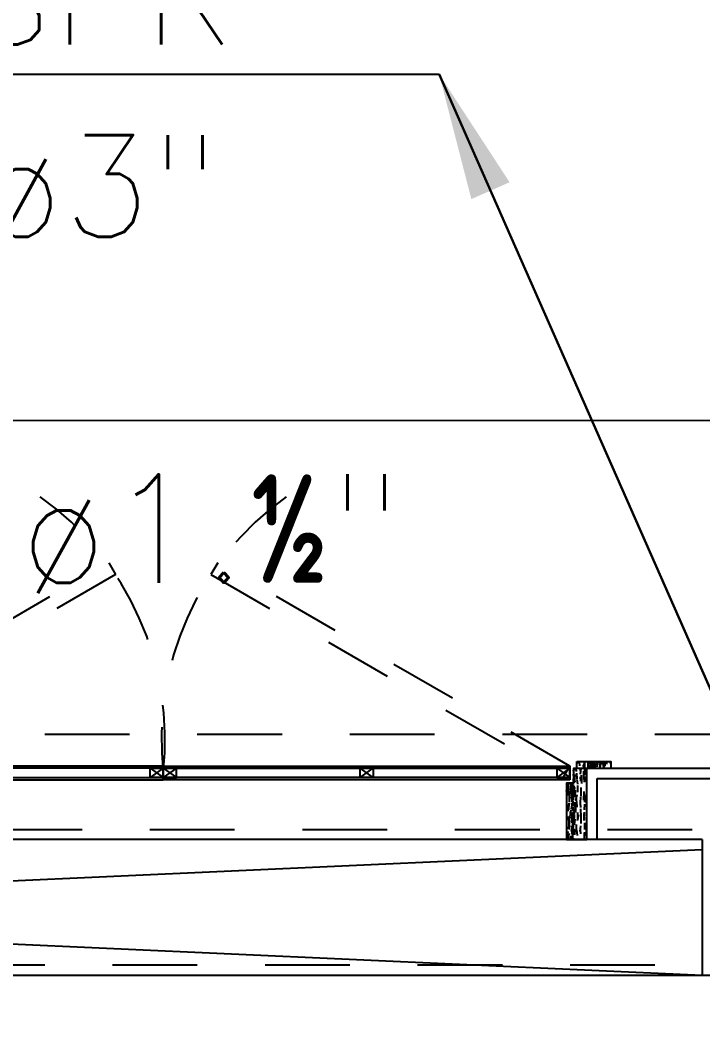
# Model space of a CAD drawing. Header units: millimetres. Extents: x 188.6 to 263.2, y 40.1 to 120.1.
# Drawn here: x 226.852 to 227.859, y 69.031 to 70.523 of the extents above; entities that cross this region are included whole.
import ezdxf
from ezdxf.enums import TextEntityAlignment as Align

# ---------------------------------------------------------------- set-up
doc = ezdxf.new("R2010")
doc.units = ezdxf.units.MM
doc.linetypes.add('HIDDEN2', pattern=[0.1875, 0.125, -0.0625])
doc.linetypes.add('XREF-TIPO$0$HIDDEN', pattern=[0.375, 0.25, -0.125])
for name, color, linetype in [('ARQ', 8, 'Continuous'), ('ESTR-VIGAS', 11, 'HIDDEN2'), ('ESTRUTURA', 7, 'Continuous'), ('SPK-COL', 7, 'Continuous'), ('SPK-TEXTO', 7, 'Continuous'), ('SPK-TUBO-TETO', 12, 'Continuous')]:
    doc.layers.add(name, color=color, linetype=linetype)
doc.styles.add('60-100', font='romans.shx', dxfattribs={"height": 0.16})
doc.styles.add('60-75', font='romans.shx', dxfattribs={"height": 0.12})
doc.styles.add('ROMANS', font='ROMANS.SHX', dxfattribs={"height": 0.15})
doc.dimstyles.new('IND75', dxfattribs={"dimtxt": 0.15, "dimasz": 0.1875, "dimexe": 0.15, "dimexo": 0, "dimgap": 0.1, "dimtad": 1, "dimzin": 10, "dimdsep": 46, "dimtxsty": '60-75', "dimcen": 0, "dimclrd": 256, "dimclre": 1, "dimclrt": 256, "dimadec": 0, "dimazin": 0, "dimtfac": 1, "dimtix": 1, "dimtmove": 2, "dimatfit": 3, "dimfxl": 0.15, "dimtolj": 1, "dimtzin": 6, "dimarcsym": 0})
doc.dimstyles.new('SETAS75', dxfattribs={"dimtxt": 0.16, "dimasz": 0.15, "dimexe": 0.15, "dimexo": 0, "dimgap": 0.1, "dimtad": 1, "dimzin": 10, "dimdsep": 46, "dimtxsty": '60-100', "dimblk1": 'OPEN', "dimblk2": 'OPEN', "dimsah": 1, "dimcen": 0, "dimclrd": 244, "dimclre": 244, "dimclrt": 7, "dimadec": 0, "dimazin": 0, "dimtfac": 1, "dimtix": 1, "dimtmove": 2, "dimatfit": 3, "dimldrblk": 'OPEN', "dimfxl": 0.15, "dimtolj": 1, "dimtzin": 6, "dimarcsym": 0})
pattern_1 = [(79.69520000000003, (222.3527079543999, 69.43203600000083), (0.0399997950214397, 0.2400000384339161), [0.00447212, -0.4427414399999975]), (90, (222.3535079543215, 69.436435999977), (-0.04, 0.04), [0.0044, -0.0356]), (108.4348999999999, (222.3535079543215, 69.44083599995315), (-0.0399999361289083, 0.0800000173837185), [0.00379472, -0.1226963599999994]), (262.875, (222.3523079543809, 69.4444360012883), (0.0399999312757586, 0.2800000151938114), [0.00322492, -0.3192654]), (264.8056, (222.3519079543619, 69.44123600113632), (0.0399998089879781, 0.4000000268017958), [0.00441816, -0.4373962800000001]), (284.0361999999999, (222.3515079543429, 69.43683600116015), (0.0399999222944498, -0.1200000218395896), [0.00494772, -0.15997648]), (99.46229999999994, (222.3527079543999, 69.43523600015281), (-0.0399999255680974, 0.2000000309478123), [0.00243312, -0.2408774]), (83.65980000000005, (222.3523079543809, 69.43763599980115), (-0.0400000631583878, -0.3199999761042569), [0.00362216, -0.35859324]), (275.7106, (222.3527079543999, 69.44123600113632), (0.0400000525866517, -0.3599999769398341), [0.00401996, -0.3979750799999974]), (258.6901000000001, (222.3531079543024, 69.43723600048065), (0.0399999052864643, 0.1600000300892381), [0.0020396, -0.2019211599999987]), (84.8056, (222.3531079543024, 69.42843600052832), (-0.0399998089879779, -0.4000000268017958), [0.00441816, -0.43739628]), (78.69009999999997, (222.3535079543215, 69.4328360005045), (-0.0399999052864644, -0.160000030089238), [0.0040792, -0.19988156]), (90, (222.3543079543595, 69.43683600116015), (-0.04, 0.04), [0.0048, -0.0352]), (110.5559999999999, (222.3543079543595, 69.44163600045681), (-0.0799998398568635, 0.2000000737816969), [0.0034176, -0.3383425599999999]), (93.81409999999993, (222.3531079543024, 69.4448360006088), (-0.0400002449589481, 0.5599999736578523), [0.00601332, -0.59531852]), (84.8056, (222.3527079543999, 69.45083599972965), (-0.0399998089879779, -0.4000000268017958), [0.00441816, -0.43739628]), (90, (222.3531079543024, 69.45523599970579), (-0.04, 0.04), [0.0044, -0.0356]), (95.19439999999994, (222.3531079543024, 69.41963600057602), (-0.039999808987978, 0.4000000268017958), [0.00441816, -0.4373962800000001]), (84.8056, (222.3527079543999, 69.42403600055218), (-0.0399998089879779, -0.4000000268017958), [0.00441816, -0.43739628]), (90, (222.3523079543809, 69.41963600057602), (-0.04, 0.04), [0.0024, -0.0376]), (95.19439999999994, (222.3523079543809, 69.42203600022435), (-0.039999808987978, 0.4000000268017958), [0.00441816, -0.4373962800000001]), (90, (222.3519079543619, 69.42643600020051), (-0.04, 0.04), [0.004, -0.036]), (100.3048, (222.3519079543619, 69.43043600085615), (0.0399997950214397, -0.2400000384339161), [0.00447212, -0.44274144]), (95.19439999999994, (222.3511079543239, 69.43483600083232), (-0.039999808987978, 0.4000000268017958), [0.00441816, -0.4373962800000001]), (84.8056, (222.350707954305, 69.43923600080846), (-0.0399998089879779, -0.4000000268017958), [0.00441816, -0.43739628]), (84.8056, (222.3511079543239, 69.44363600078465), (-0.0399998089879779, -0.4000000268017958), [0.00441816, -0.43739628]), (81.86989999999993, (222.3515079543429, 69.4480360007608), (-0.03999997423262201, -0.2399999910584448), [0.00565684, -0.2771858399999974]), (90, (222.3523079543809, 69.45363600056112), (-0.04, 0.04), [0.006, -0.034]), (77.47120000000002, (222.3763079543566, 69.45203600141646), (0.0399999841217957, 0.2000000128163639), [0.0036878, -0.36509396]), (84.28939999999999, (222.3771079543947, 69.45563600088894), (-0.0400000525866517, -0.3599999769398341), [0.00401996, -0.3979750800000001]), (98.13009999999994, (222.3763079543566, 69.45203600141646), (-0.0399999742326217, 0.2399999910584448), [0.00282844, -0.2800142800000001]), (99.46229999999994, (222.3759079543377, 69.45483600038528), (-0.0399999255680974, 0.2000000309478123), [0.0048662, -0.23844428]), (90, (222.3751079542997, 69.41963600057602), (-0.04, 0.04), [0.0048, -0.0352]), (80.5377, (222.3751079542997, 69.42443599987267), (-0.0399999255680975, -0.2000000309478122), [0.00243312, -0.2408774]), (291.8014, (222.3755079543186, 69.42683600138366), (-0.039999996420026, 0.1200000109204308), [0.00215408, -0.21325252]), (282.9946000000001, (222.3763079543566, 69.42483600105584), (-0.0799999031031338, 0.3600000307099759), [0.00533668, -0.5283298799999999]), (82.87500000000001, (222.3763079543566, 69.4564360013926), (-0.0399999312757587, -0.2800000151938114), [0.00322492, -0.3192654]), (97.12499999999991, (222.3763079543566, 69.4564360013926), (-0.0399999312757586, 0.2800000151938114), [0.00322492, -0.3192654]), (90, (222.3759079543377, 69.41963600057602), (-0.04, 0.04), [0.0032, -0.0368]), (284.0361999999999, (222.3759079543377, 69.42283600072801), (0.0399999222944498, -0.1200000218395896), [0.00329848, -0.16162576]), (86.63350000000004, (222.3747079543971, 69.42843600052832), (-0.0400004385341794, -0.6399999728787479), [0.00681176, -0.6743637199999947]), (87.70940000000003, (222.3751079542997, 69.43523600015281), (-0.0399998301250331, -0.9600000051670294), [0.010008, -0.9907916800000002]), (93.17979999999955, (222.3755079543186, 69.44523599992931), (-0.0399996416930524, 0.6800000201079799), [0.00721112, -0.7138991599999971]), (99.46229999999994, (222.3751079542997, 69.45243600073695), (-0.0399999255680974, 0.2000000309478123), [0.00729932, -0.2360112]), (100.3048, (222.3787079543542, 69.41963600057602), (0.0399997950214397, -0.2400000384339161), [0.00447212, -0.44274144]), (105.9454, (222.3779079543162, 69.42403600055218), (0.0399999955718552, -0.1600000050660861), [0.00582408, -0.28538032]), (90, (222.3763079543566, 69.4296360003525), (-0.04, 0.04), [0.0052, -0.0348]), (81.86989999999993, (222.3763079543566, 69.43483600083232), (-0.03999997423262201, -0.2399999910584448), [0.00565684, -0.2771858399999974]), (93.57629999999935, (222.3771079543947, 69.44043600063264), (-0.0399996286932699, 0.600000026173364), [0.00641248, -0.6348362799999994]), (81.25380000000001, (222.3767079543756, 69.44683600093663), (0.0400001678823012, 0.279999973454254), [0.00526116, -0.5208566799999949]), (75.96380000000005, (222.3775079542972, 69.45203600141646), (-0.0399999222944498, -0.1200000218395896), [0.00494772, -0.15997648]), (90, (222.3787079543542, 69.45683600071311), (-0.04, 0.04), [0.0028, -0.0372]), (264.8056, (222.3747079543971, 69.42843600052832), (0.0399998089879781, 0.4000000268017958), [0.00883628, -0.4329781600000002]), (85.23639999999993, (222.3723079543995, 69.41963600057602), (-0.0399996613064505, -0.4400000378527836), [0.00963328, -0.4720305200000002]), (90, (222.373107954321, 69.429236001032), (-0.04, 0.04), [0.0092, -0.0308]), (94.08559999999996, (222.373107954321, 69.43843600030482), (-0.0399998452941669, 0.5200000059605934), [0.0112285199999999, -0.5501981999999951]), (90, (222.3723079543995, 69.44963599990547), (-0.04, 0.04), [0.01, -0.03]), (97.12499999999991, (222.3807079543329, 69.41963600057602), (-0.0399999312757586, 0.2800000151938114), [0.00967472, -0.3128156]), (96.34019999999997, (222.3795079543922, 69.429236001032), (-0.0400000631583877, 0.3199999761042569), [0.00724432, -0.3549710800000001]), (87.51039999999998, (222.3787079543542, 69.436435999977), (-0.0400007146107917, -0.8799999791882172), [0.00920868, -0.91166048]), (83.48020000000005, (222.3791079543732, 69.44563600111246), (-0.1199999810097492, -1.039999991634944), [0.01409112, -1.395022079999999]), (93.01279999999981, (222.3547079543784, 69.41963600057602), (-0.0400001641951632, 0.7200000004678956), [0.00761052, -0.7534413999999995]), (81.86989999999993, (222.3543079543595, 69.42723600070417), (-0.03999997423262201, -0.2399999910584448), [0.0084852799999999, -0.2743574399999974]), (87.61409999999995, (222.3555079543, 69.43563600133598), (-0.0399993108224176, -0.9200000209549773), [0.0096083199999999, -0.9512246399999948]), (100.6197, (222.355907954319, 69.44523599992931), (0.0800003233247349, -0.4399999361847267), [0.00651152, -0.64464128]), (90, (222.3547079543784, 69.4516360002333), (-0.04, 0.04), [0.008, -0.032]), (86.82020000000004, (222.3499079543833, 69.41963600057602), (-0.0399996416930523, -0.6800000201079799), [0.00721112, -0.7138991599999948]), (96.00899999999996, (222.3503079544023, 69.42683600138366), (0.0399999726992737, -0.3999999900362416), [0.007642, -0.75655692]), (96.7098, (222.3495079543643, 69.43443599964917), (0.0399997552497613, -0.3600000399100522), [0.00684688, -0.6778428000000001]), (84.28939999999999, (222.3487079543263, 69.44123600113632), (-0.0400000525866517, -0.3599999769398341), [0.00803992, -0.39395512]), (77.90519999999998, (222.3495079543643, 69.44923600058496), (-0.0800002693395147, -0.359999944064556), [0.00572712, -0.56698572]), (99.46229999999994, (222.350707954305, 69.45483600038528), (-0.0399999255680974, 0.2000000309478123), [0.0048662, -0.23844428]), (93.81409999999993, (222.357507954395, 69.41963600057602), (-0.0400002449589481, 0.5599999736578523), [0.00601332, -0.59531852]), (77.19570000000002, (222.357107954376, 69.42563599969685), (-0.1200002955069241, -0.519999913875351), [0.0090244, -0.89341672]), (90, (222.3591079543546, 69.43443599964917), (-0.04, 0.04), [0.01, -0.03]), (95.44029999999985, (222.3591079543546, 69.4444360012883), (0.0399997348496507, -0.4400000124883264), [0.008438, -0.8353629199999995]), (96.7098, (222.3583079543166, 69.45283600005746), (0.0399997552497613, -0.3600000399100522), [0.00684688, -0.6778428000000001]), (90, (222.3471079543667, 69.41963600057602), (-0.04, 0.04), [0.0068, -0.0332]), (98.13009999999994, (222.3471079543667, 69.42643600020051), (-0.0399999742326217, 0.2399999910584448), [0.01131372, -0.2715289999999999]), (87.61409999999995, (222.3455079544071, 69.43763599980115), (-0.0399993108224176, -0.9200000209549773), [0.0096083199999999, -0.9512246399999948]), (84.47250000000003, (222.3459079543097, 69.44723600025713), (0.0799994151865981, 0.840000068775989), [0.01245792, -1.233335]), (96.8428, (222.3835079543494, 69.41963600057602), (0.0800003199169901, -0.6799999746191422), [0.0100717599999999, -0.9971025199999948]), (90, (222.3823079542924, 69.4296360003525), (-0.04, 0.04), [0.0112, -0.0288]), (86.34780000000003, (222.3823079542924, 69.44083599995315), (-0.0799994919411372, -1.240000037688629), [0.0188382399999999, -1.864987639999989]), (90, (222.3695079543829, 69.41963600057602), (-0.04, 0.04), [0.0096, -0.0304]), (94.76359999999987, (222.3695079543829, 69.429236001032), (-0.0399996613064504, 0.4400000378527836), [0.0096332799999999, -0.4720305199999979]), (88.15239999999996, (222.368707954345, 69.43883600148797), (-0.0399997735908692, -1.200000018572352), [0.01240644, -1.22823856]), (87.2737, (222.369107954364, 69.45123600091279), (-0.0399998407090877, -0.8000000117989386), [0.00840952, -0.8325423200000001]), (84.8056, (222.3631079543117, 69.41963600057602), (-0.0399998089879779, -0.4000000268017958), [0.00883628, -0.4329781600000001]), (90, (222.3639079543497, 69.42843600052832), (-0.04, 0.04), [0.0128, -0.0272]), (91.90919999999942, (222.3639079543497, 69.44123600113632), (-0.0400009696431283, 1.15999996126315), [0.01200668, -1.188659799999997]), (93.57629999999935, (222.3635079543308, 69.45323600124061), (-0.0399996286932699, 0.600000026173364), [0.00641248, -0.6348362799999994])]
pattern_2 = [(79.69520000000003, (222.387707954316, 69.34192709896206), (0.0399997950214397, 0.2400000384339161), [0.00447212, -0.4427414399999975]), (90, (222.3885079542376, 69.34632709893822), (-0.04, 0.04), [0.0044, -0.0356]), (108.4348999999999, (222.3885079542376, 69.35072709891436), (-0.0399999361289083, 0.0800000173837185), [0.00379472, -0.1226963599999994]), (262.875, (222.387307954297, 69.35432710024952), (0.0399999312757586, 0.2800000151938114), [0.00322492, -0.3192654]), (264.8056, (222.386907954278, 69.35112710009753), (0.0399998089879781, 0.4000000268017958), [0.00441816, -0.4373962800000001]), (284.0361999999999, (222.3865079542591, 69.34672710012137), (0.0399999222944498, -0.1200000218395896), [0.00494772, -0.15997648]), (99.46229999999994, (222.387707954316, 69.34512709911405), (-0.0399999255680974, 0.2000000309478123), [0.00243312, -0.2408774]), (83.65980000000005, (222.387307954297, 69.34752709876238), (-0.0400000631583878, -0.3199999761042569), [0.00362216, -0.35859324]), (275.7106, (222.387707954316, 69.35112710009753), (0.0400000525866517, -0.3599999769398341), [0.00401996, -0.3979750799999975]), (258.6901000000001, (222.3881079542186, 69.34712709944188), (0.0399999052864643, 0.1600000300892381), [0.0020396, -0.2019211599999988]), (84.8056, (222.3881079542186, 69.33832709948956), (-0.0399998089879779, -0.4000000268017958), [0.00441816, -0.43739628]), (78.69009999999997, (222.3885079542376, 69.34272709946572), (-0.0399999052864644, -0.160000030089238), [0.0040792, -0.19988156]), (90, (222.3893079542756, 69.34672710012137), (-0.04, 0.04), [0.0048, -0.0352]), (110.5559999999999, (222.3893079542756, 69.35152709941804), (-0.0799998398568635, 0.2000000737816969), [0.0034176, -0.3383425599999999]), (93.81409999999993, (222.3881079542186, 69.35472709957004), (-0.0400002449589481, 0.5599999736578523), [0.00601332, -0.59531852]), (84.8056, (222.387707954316, 69.36072709869086), (-0.0399998089879779, -0.4000000268017958), [0.00441816, -0.43739628]), (90, (222.3881079542186, 69.36512709866702), (-0.04, 0.04), [0.0044, -0.0356]), (95.19439999999994, (222.3881079542186, 69.32952709953724), (-0.039999808987978, 0.4000000268017958), [0.00441816, -0.4373962800000001]), (84.8056, (222.387707954316, 69.3339270995134), (-0.0399998089879779, -0.4000000268017958), [0.00441816, -0.43739628]), (90, (222.387307954297, 69.32952709953724), (-0.04, 0.04), [0.0024, -0.0376]), (95.19439999999994, (222.387307954297, 69.33192709918558), (-0.039999808987978, 0.4000000268017958), [0.00441816, -0.4373962800000001]), (90, (222.386907954278, 69.33632709916174), (-0.04, 0.04), [0.004, -0.036]), (100.3048, (222.386907954278, 69.34032709981739), (0.0399997950214397, -0.2400000384339161), [0.00447212, -0.44274144]), (95.19439999999994, (222.38610795424, 69.34472709979354), (-0.039999808987978, 0.4000000268017958), [0.00441816, -0.4373962800000001]), (84.8056, (222.385707954221, 69.3491270997697), (-0.0399998089879779, -0.4000000268017958), [0.00441816, -0.43739628]), (84.8056, (222.38610795424, 69.35352709974586), (-0.0399998089879779, -0.4000000268017958), [0.00441816, -0.43739628]), (81.86989999999993, (222.3865079542591, 69.35792709972202), (-0.03999997423262201, -0.2399999910584448), [0.00565684, -0.2771858399999974]), (90, (222.387307954297, 69.36352709952236), (-0.04, 0.04), [0.006, -0.034]), (77.47120000000002, (222.4113079542728, 69.36192710037767), (0.0399999841217957, 0.2000000128163639), [0.0036878, -0.36509396]), (84.28939999999999, (222.4121079543108, 69.36552709985017), (-0.0400000525866517, -0.3599999769398341), [0.00401996, -0.3979750800000001]), (98.13009999999994, (222.4113079542728, 69.36192710037767), (-0.0399999742326217, 0.2399999910584448), [0.00282844, -0.2800142800000001]), (99.46229999999994, (222.4109079542539, 69.36472709934651), (-0.0399999255680974, 0.2000000309478123), [0.0048662, -0.23844428]), (90, (222.4101079542158, 69.32952709953724), (-0.04, 0.04), [0.0048, -0.0352]), (80.5377, (222.4101079542158, 69.3343270988339), (-0.0399999255680975, -0.2000000309478122), [0.00243312, -0.2408774]), (291.8014, (222.4105079542348, 69.33672710034489), (-0.039999996420026, 0.1200000109204308), [0.00215408, -0.21325252]), (282.9946000000001, (222.4113079542728, 69.33472710001706), (-0.0799999031031338, 0.3600000307099759), [0.00533668, -0.5283298799999999]), (82.87500000000001, (222.4113079542728, 69.36632710035383), (-0.0399999312757587, -0.2800000151938114), [0.00322492, -0.3192654]), (97.12499999999991, (222.4113079542728, 69.36632710035383), (-0.0399999312757586, 0.2800000151938114), [0.00322492, -0.3192654]), (90, (222.4109079542539, 69.32952709953724), (-0.04, 0.04), [0.0032, -0.0368]), (284.0361999999999, (222.4109079542539, 69.33272709968925), (0.0399999222944498, -0.1200000218395896), [0.00329848, -0.16162576]), (86.63350000000004, (222.4097079543132, 69.33832709948956), (-0.0400004385341794, -0.6399999728787479), [0.00681176, -0.6743637199999949]), (87.70940000000003, (222.4101079542158, 69.34512709911405), (-0.0399998301250331, -0.9600000051670294), [0.010008, -0.9907916800000002]), (93.17979999999955, (222.4105079542348, 69.35512709889053), (-0.0399996416930524, 0.6800000201079799), [0.00721112, -0.7138991599999974]), (99.46229999999994, (222.4101079542158, 69.36232709969818), (-0.0399999255680974, 0.2000000309478123), [0.00729932, -0.2360112]), (100.3048, (222.4137079542705, 69.32952709953724), (0.0399997950214397, -0.2400000384339161), [0.00447212, -0.44274144]), (105.9454, (222.4129079542324, 69.3339270995134), (0.0399999955718552, -0.1600000050660861), [0.00582408, -0.28538032]), (90, (222.4113079542728, 69.33952709931371), (-0.04, 0.04), [0.0052, -0.0348]), (81.86989999999993, (222.4113079542728, 69.34472709979354), (-0.03999997423262201, -0.2399999910584448), [0.00565684, -0.2771858399999974]), (93.57629999999935, (222.4121079543108, 69.35032709959385), (-0.0399996286932699, 0.600000026173364), [0.00641248, -0.6348362799999994]), (81.25380000000001, (222.4117079542919, 69.35672709989785), (0.0400001678823012, 0.279999973454254), [0.00526116, -0.5208566799999949]), (75.96380000000005, (222.4125079542134, 69.36192710037767), (-0.0399999222944498, -0.1200000218395896), [0.00494772, -0.15997648]), (90, (222.4137079542705, 69.36672709967434), (-0.04, 0.04), [0.0028, -0.0372]), (264.8056, (222.4097079543132, 69.33832709948956), (0.0399998089879781, 0.4000000268017958), [0.00883628, -0.4329781600000002]), (85.23639999999993, (222.4073079543157, 69.32952709953724), (-0.0399996613064505, -0.4400000378527836), [0.00963328, -0.4720305200000002]), (90, (222.4081079542373, 69.33912709999322), (-0.04, 0.04), [0.0092, -0.0308]), (94.08559999999996, (222.4081079542373, 69.34832709926604), (-0.0399998452941669, 0.5200000059605934), [0.0112285199999999, -0.5501981999999951]), (90, (222.4073079543157, 69.35952709886669), (-0.04, 0.04), [0.01, -0.03]), (97.12499999999991, (222.415707954249, 69.32952709953724), (-0.0399999312757586, 0.2800000151938114), [0.00967472, -0.3128156]), (96.34019999999997, (222.4145079543085, 69.33912709999322), (-0.0400000631583877, 0.3199999761042569), [0.00724432, -0.3549710800000001]), (87.51039999999998, (222.4137079542705, 69.34632709893822), (-0.0400007146107917, -0.8799999791882172), [0.00920868, -0.91166048]), (83.48020000000005, (222.4141079542894, 69.35552710007369), (-0.1199999810097492, -1.039999991634944), [0.01409112, -1.395022079999999]), (93.01279999999981, (222.3897079542946, 69.32952709953724), (-0.0400001641951632, 0.7200000004678956), [0.00761052, -0.7534413999999995]), (81.86989999999993, (222.3893079542756, 69.3371270996654), (-0.03999997423262201, -0.2399999910584448), [0.0084852799999999, -0.2743574399999974]), (87.61409999999995, (222.3905079542162, 69.3455271002972), (-0.0399993108224176, -0.9200000209549773), [0.0096083199999999, -0.9512246399999952]), (100.6197, (222.3909079542352, 69.35512709889053), (0.0800003233247349, -0.4399999361847267), [0.00651152, -0.64464128]), (90, (222.3897079542946, 69.3615270991945), (-0.04, 0.04), [0.008, -0.032]), (86.82020000000004, (222.3849079542995, 69.32952709953724), (-0.0399996416930523, -0.6800000201079799), [0.00721112, -0.713899159999995]), (96.00899999999996, (222.3853079543184, 69.33672710034489), (0.0399999726992737, -0.3999999900362416), [0.007642, -0.75655692]), (96.7098, (222.3845079542805, 69.34432709861039), (0.0399997552497613, -0.3600000399100522), [0.00684688, -0.6778428000000001]), (84.28939999999999, (222.3837079542425, 69.35112710009753), (-0.0400000525866517, -0.3599999769398341), [0.00803992, -0.39395512]), (77.90519999999998, (222.3845079542805, 69.35912709954617), (-0.0800002693395147, -0.359999944064556), [0.00572712, -0.56698572]), (99.46229999999994, (222.385707954221, 69.36472709934651), (-0.0399999255680974, 0.2000000309478123), [0.0048662, -0.23844428]), (93.81409999999993, (222.3925079543112, 69.32952709953724), (-0.0400002449589481, 0.5599999736578523), [0.00601332, -0.59531852]), (77.19570000000002, (222.3921079542922, 69.33552709865806), (-0.1200002955069241, -0.519999913875351), [0.0090244, -0.89341672]), (90, (222.3941079542708, 69.34432709861039), (-0.04, 0.04), [0.01, -0.03]), (95.44029999999985, (222.3941079542708, 69.35432710024952), (0.0399997348496507, -0.4400000124883264), [0.008438, -0.8353629199999995]), (96.7098, (222.3933079542328, 69.36272709901868), (0.0399997552497613, -0.3600000399100522), [0.00684688, -0.6778428000000001]), (90, (222.3821079542829, 69.32952709953724), (-0.04, 0.04), [0.0068, -0.0332]), (98.13009999999994, (222.3821079542829, 69.33632709916174), (-0.0399999742326217, 0.2399999910584448), [0.01131372, -0.2715289999999999]), (87.61409999999995, (222.3805079543233, 69.34752709876238), (-0.0399993108224176, -0.9200000209549773), [0.0096083199999999, -0.9512246399999952]), (84.47250000000003, (222.380907954226, 69.35712709921836), (0.0799994151865981, 0.840000068775989), [0.01245792, -1.233335]), (96.8428, (222.4185079542656, 69.32952709953724), (0.0800003199169901, -0.6799999746191422), [0.0100717599999999, -0.9971025199999948]), (90, (222.4173079542086, 69.33952709931371), (-0.04, 0.04), [0.0112, -0.0288]), (86.34780000000003, (222.4173079542086, 69.35072709891436), (-0.0799994919411372, -1.240000037688629), [0.0188382399999999, -1.864987639999989]), (90, (222.4045079542992, 69.32952709953724), (-0.04, 0.04), [0.0096, -0.0304]), (94.76359999999987, (222.4045079542992, 69.33912709999322), (-0.0399996613064504, 0.4400000378527836), [0.0096332799999999, -0.4720305199999979]), (88.15239999999996, (222.4037079542611, 69.3487271004492), (-0.0399997735908692, -1.200000018572352), [0.01240644, -1.22823856]), (87.2737, (222.4041079542801, 69.36112709987401), (-0.0399998407090877, -0.8000000117989386), [0.00840952, -0.8325423200000001]), (84.8056, (222.3981079542279, 69.32952709953724), (-0.0399998089879779, -0.4000000268017958), [0.00883628, -0.4329781600000001]), (90, (222.398907954266, 69.33832709948956), (-0.04, 0.04), [0.0128, -0.0272]), (91.90919999999942, (222.398907954266, 69.35112710009753), (-0.0400009696431283, 1.15999996126315), [0.01200668, -1.188659799999997]), (93.57629999999935, (222.3985079542469, 69.36312710020185), (-0.0399996286932699, 0.600000026173364), [0.00641248, -0.6348362799999994])]

# ---------------------------------------------------------------- blocks, each defined once
blk = doc.blocks.new('ESTR-TP-29.09.2016')
at = {"layer": 'ESTR-VIGAS'}
for points in [[(23.31003711690067, 9.955175113753011), (17.94003711690067, 9.955175113753011)], [(17.94003711690067, 9.815175113753014), (23.31003711690067, 9.815175113753014)], [(22.51003711690079, 9.615175113753011), (17.94003711690067, 9.615175113753011)]]:
    blk.add_lwpolyline(points, dxfattribs=at)
blk = doc.blocks.new('XREF-TIPO$0$A$C17B41C2F')
at = {"color": 0}
for p, q in [((-0.0500000473812179, 0.0168749634176493), (-0.0305222213037268, 0.0031507220119238)), ((-0.0305222213037268, 0.0168749634176493), (-0.0500000473812179, 0.0031507220119238)), ((0.2402610395802185, 0.0031372644007206), (0.2597388656577095, 0.0168749634176493)), ((0.2597388656577095, 0.0031372644007206), (0.2402610395802185, 0.0168749634176493))]:
    blk.add_line(p, q, dxfattribs=at)
at = {"color": 0, "ltscale": 0.5}
for p, q in [((0.5305221265416549, 0.0168749634176493), (0.5499999526191459, 0.0031507220119238)), ((0.5499999526191459, 0.0168749634176493), (0.5305221265416549, 0.0031507220119238))]:
    blk.add_line(p, q, dxfattribs=at)
for points in [[(-0.0500000473812179, -3.53902578e-08), (0.5499999526191459, -3.53902578e-08), (0.5499999526191459, 0.0199999641627073), (-0.0500000473812179, 0.0199999641627073)], [(-0.0500000473812179, 0.0031507220119238), (0.5499999526191459, 0.0031249653548002), (0.5499999526191459, 0.0168749634176493), (-0.0500000473812179, 0.0168749634176493), (-0.0500000473812179, 0.0031507220119238)], [(0.5499999526191459, 0.0031507220119238), (0.5305221265416549, 0.0031507220119238), (0.5305221265416549, 0.0168749634176493), (0.5499999526191459, 0.0168749634176493)]]:
    blk.add_lwpolyline(points, close=True, dxfattribs=at)
at = {"color": 0}
for points in [[(-0.0305222213037268, 0.0031507220119238), (-0.0500000473812179, 0.0031507220119238), (-0.0500000473812179, 0.0168749634176493), (-0.0305222213037268, 0.0168749634176493)], [(0.2597388656577095, 0.0168749634176493), (0.2402610395802185, 0.0168749634176493), (0.2402610395802185, 0.0031372644007206), (0.2597388656577095, 0.0031372644007206)]]:
    blk.add_lwpolyline(points, close=True, dxfattribs=at)
blk = doc.blocks.new('_OPEN')
at = {"color": 0, "linetype": 'ByBlock'}
for p, q in [((-1, 0.1666666666666666), (0, 0)), ((0, 0), (-1, -0.1666666666666666)), ((0, 0), (-1, 0))]:
    blk.add_line(p, q, dxfattribs=at)
blk = doc.blocks.new('INDU')
at = {"color": 7}
blk.add_line((-0.0049999999999955, 0), (0.0049999999999955, 0), dxfattribs=at)
at = {"style": 'ROMANS'}
for tag, p in [('TQ-01', (0, 0.0011890419920064)), ('100', (0, -0.0017175051823415))]:
    blk.add_attdef(tag, text='', height=0.0015, dxfattribs=at).set_placement(p, align=Align.MIDDLE)

msp = doc.modelspace()

# ---------------------------------------------------------------- hatches: boundary and pattern name
at = {"layer": 'ARQ'}
h = msp.add_hatch(dxfattribs=at)
h.set_pattern_fill('WOOD8', color=256, scale=0.04, angle=90, pattern_type=2)
h.set_pattern_definition(pattern_1)
h.paths.add_polyline_path([(227.7228790875545, 69.41963600057602), (227.7228790875545, 69.4296360003525), (227.6728790876243, 69.4296360003525), (227.6728790876243, 69.41963600057602)])
h = msp.add_hatch(dxfattribs=at)
h.set_pattern_fill('WOOD8', color=256, scale=0.04, angle=90, pattern_type=2)
h.set_pattern_definition(pattern_1)
h.paths.add_polyline_path([(227.7228790875545, 69.41963600057602), (227.7228790875545, 69.4296360003525), (227.6728790876243, 69.4296360003525), (227.6728790876243, 69.41963600057602)])
h = msp.add_hatch(dxfattribs=at)
h.set_pattern_fill('WOOD8', color=256, scale=0.04, angle=90, pattern_type=2)
h.set_pattern_definition(pattern_2)
h.paths.add_polyline_path([(227.6578815977748, 69.31457494160486), (227.6878815978027, 69.31457494160486), (227.6878790876383, 69.41963600057602), (227.6678790876196, 69.41963600057602), (227.6678790876196, 69.39763599905609), (227.6578790876103, 69.39763599905609)])
h = msp.add_hatch(dxfattribs=at)
h.set_pattern_fill('WOOD8', color=256, scale=0.04, angle=90, pattern_type=2)
h.set_pattern_definition(pattern_2)
h.paths.add_polyline_path([(227.6578815977748, 69.31457494160486), (227.6878815978027, 69.31457494160486), (227.6878790876383, 69.41963600057602), (227.6678790876196, 69.41963600057602), (227.6678790876196, 69.39763599905609), (227.6578790876103, 69.39763599905609)])

# ---------------------------------------------------------------- linework, layer by layer
for p, q in [((228.2131775823075, 69.41981486228224), (227.6878790876383, 69.41963600057602)), ((228.2131775823075, 69.41981486228224), (227.6878790876383, 69.41963600057602)), ((227.6878816082801, 69.31457494160486), (227.6878790876383, 69.41963600057602)), ((227.6878816082801, 69.31457494160486), (227.6878790876383, 69.41963600057602)), ((227.7028790987117, 69.40470042701304), (227.9828483527001, 69.40469373789618)), ((227.7028790987117, 69.31470042485239), (227.7028790987117, 69.40470042701304)), ((227.7028790987117, 69.40470042701304), (227.9828483527001, 69.40469373789618)), ((227.7028790987117, 69.31470042485239), (227.7028790987117, 69.40470042701304)), ((227.7028790987117, 69.31470042485239), (224.0228790765256, 69.31470089784216)), ((227.7028790987117, 69.31470042485239), (224.0228790765256, 69.31470089784216)), ((227.8578815977746, 69.31470065857546), (227.7028790987117, 69.31470042485239)), ((227.8578815977746, 69.31470065857546), (227.7028790987117, 69.31470042485239)), ((227.8578815977742, 69.31470065857502), (227.8578815977752, 69.11457293499323)), ((227.8578815977742, 69.31470065857502), (227.8578815977752, 69.11457293499323)), ((223.7681790361746, 69.29953133193885), (227.8578815977752, 69.11457293499323)), ((223.7681790361746, 69.29953133193885), (227.8578815977752, 69.11457293499323)), ((227.8578816243605, 69.29951501788446), (223.7681790362828, 69.11457494174715)), ((227.8578816243605, 69.29951501788446), (223.7681790362828, 69.11457494174715)), ((223.6778502059212, 69.11457292629188), (229.6260818516141, 69.11457293838475)), ((223.6778502059212, 69.11457292629188), (229.6260818516141, 69.11457293838475)), ((223.76785020587, 69.11457494160481), (230.3606842067986, 69.11457494160481)), ((223.76785020587, 69.11457494160481), (230.3606842067986, 69.11457494160481))]:
    msp.add_line(p, q, dxfattribs=at)
at = {"layer": 'ARQ', "linetype": 'XREF-TIPO$0$HIDDEN', "ltscale": 0.3}
for points in [[(226.9924943296659, 69.70564951881715), (226.4728790873953, 69.4056495188172), (226.4628790876188, 69.42297002650571), (226.9824943298892, 69.72297002650566)], [(226.9924943296659, 69.70564951881715), (226.4728790873953, 69.4056495188172), (226.4628790876188, 69.42297002650571), (226.9824943298892, 69.72297002650566)], [(227.1332638455722, 69.70564951881715), (227.6528790878426, 69.4056495188172), (227.6628790876191, 69.42297002650571), (227.1432638453486, 69.72297002650566)], [(227.1332638455722, 69.70564951881715), (227.6528790878426, 69.4056495188172), (227.6628790876191, 69.42297002650571), (227.1432638453486, 69.72297002650566)]]:
    msp.add_lwpolyline(points, close=True, dxfattribs=at)
at = {"layer": 'ARQ', "ltscale": 0.5}
msp.add_lwpolyline([(227.6728790876243, 69.4296360003525), (227.7228790875545, 69.4296360003525), (227.7228790875545, 69.41963600057602), (227.6728790876243, 69.41963600057602)], close=True, dxfattribs=at)
msp.add_lwpolyline([(227.6728790876243, 69.4296360003525), (227.7228790875545, 69.4296360003525), (227.7228790875545, 69.41963600057602), (227.6728790876243, 69.41963600057602)], close=True, dxfattribs=at)
msp.add_lwpolyline([(227.6878790876383, 69.41963600057602), (227.6678790876196, 69.41963600057602), (227.6678790876196, 69.39763599905609), (227.6578790876103, 69.39763599905609), (227.6578815977748, 69.31457494160486), (227.6878815978027, 69.31457494160486), (227.6878790876383, 69.41963600057602)], dxfattribs=at)
msp.add_lwpolyline([(227.6878790876383, 69.41963600057602), (227.6678790876196, 69.41963600057602), (227.6678790876196, 69.39763599905609), (227.6578790876103, 69.39763599905609), (227.6578815977748, 69.31457494160486), (227.6878815978027, 69.31457494160486), (227.6878790876383, 69.41963600057602)], dxfattribs=at)
at = {"layer": 'ARQ', "linetype": 'XREF-TIPO$0$HIDDEN', "ltscale": 0.3}
for centre, start, end in [((226.6260421258587, 69.46260713322022), 353.5159045416099, 54.44784364410206), ((226.6260421258587, 69.46260713322022), 353.5159045416099, 54.44784364410206), ((227.4997160493792, 69.46260713322022), 125.5521563558979, 186.48409545839), ((227.4997160493792, 69.46260713322022), 125.5521563558979, 186.48409545839)]:
    msp.add_arc(centre, 0.4395487031621693, start, end, dxfattribs=at)
at = {"layer": 'SPK-TUBO-TETO'}
msp.add_lwpolyline([(250.883266167201, 69.92186820113912), (215.4762014679116, 69.937771060747)], dxfattribs=at)

# ---------------------------------------------------------------- block references
at = {"layer": 'ARQ'}
msp.add_blockref('XREF-TIPO$0$A$C17B41C2F', (226.5128791349996, 69.402970062343), dxfattribs=at)
msp.add_blockref('XREF-TIPO$0$A$C17B41C2F', (226.5128791349996, 69.402970062343), dxfattribs=at)
at = {"layer": 'ARQ', "xscale": -1}
msp.add_blockref('XREF-TIPO$0$A$C17B41C2F', (227.6128790402379, 69.402970062343), dxfattribs=at)
msp.add_blockref('XREF-TIPO$0$A$C17B41C2F', (227.6128790402379, 69.402970062343), dxfattribs=at)
at = {"layer": 'ESTRUTURA'}
msp.add_blockref('ESTR-TP-29.09.2016', (205.9531305085538, 59.51441928844795), dxfattribs=at)
at = {"layer": 'SPK-COL', "xscale": 100, "yscale": 100, "zscale": 100}
msp.add_blockref('INDU', (226.9699383358835, 70.44315362363139), dxfattribs=at).add_auto_attribs({'100': 'ø3"', 'TQ-01': 'SPK'})

# ---------------------------------------------------------------- texts
at = {"layer": 'SPK-TEXTO', "style": '60-75'}
msp.add_text('ø1.½"', height=0.16, dxfattribs=at).set_placement((226.8506884543137, 69.69329529409228))

# ---------------------------------------------------------------- leaders
at = {"layer": 'SPK-COL'}
for points in [[(227.4699383358829, 70.44315362363147), (228.021527258349, 69.19205568831126)], [(228.021527258349, 69.19205568831137), (227.4699383358829, 70.44315362363147)], [(227.4699383358829, 70.44315362363142), (228.0215272583491, 69.1920556883112)], [(228.0215272583491, 69.19205568831131), (227.4699383358829, 70.44315362363142)]]:
    msp.add_leader(points, dimstyle='IND75', dxfattribs=at)
at = {"layer": 'SPK-TEXTO'}
msp.add_leader([(228.2141479328279, 69.18506499631411), (227.9097620058074, 68.49312620745067), (227.2161672101374, 68.49312620745067)], dimstyle='SETAS75', dxfattribs=at)

doc.saveas('drawing.dxf')
